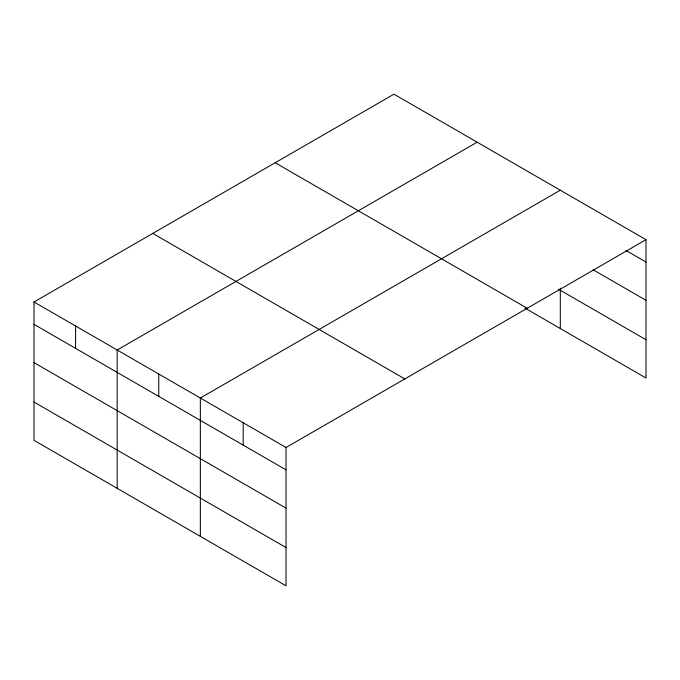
<?xml version="1.0" encoding="UTF-8"?>
<svg xmlns="http://www.w3.org/2000/svg" width="680" height="680" viewBox="0 0 680 680"><rect width="100%" height="100%" fill="white"/><g stroke="black" fill="none" stroke-linecap="round" stroke-linejoin="round"><path stroke-width="1.02" d="M646 239.683L393.966 94.172L34 301.988L34 440.317L286.034 585.828L286.034 447.5L646 239.683L646 378.012L525.053 308.176M477.139 142.188L117.172 350.013L117.172 488.342M560.312 190.204L200.345 398.029L200.345 536.358M625.948 250.461L646 262.038M593.13 269.781L646 300.305M558.501 289.221L646 339.736M275.179 162.749L527.212 308.261M152.787 233.41L404.821 378.921M34 301.988L286.034 447.5M34 324.351L286.034 469.863M34 362.618L286.034 508.13M34 402.05L286.034 547.562M560.312 288.192L560.312 328.534M243.194 422.764L243.194 445.128M158.755 374.017L158.755 396.38M75.582 326L75.582 348.355"/></g></svg>
